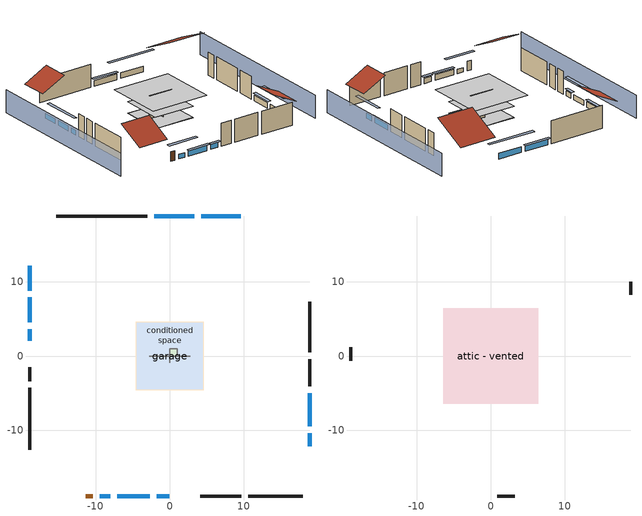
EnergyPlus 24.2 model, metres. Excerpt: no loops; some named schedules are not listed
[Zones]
conditioned space
 floor to garage (Floor1 construction): -4.48,-4.48 -4.48,4.48 4.48,4.48 4.48,-4.48 z0
 floor adiabatic (AdiabaticFloorConstruction): -4.59,-4.59 -4.59,4.59 4.59,4.59 4.59,-4.59 z2.44
 floor foundation (Slab2 construction): -4.59,-4.59 -4.59,4.59 4.59,4.59 4.59,-4.59 z0
 wall outside (AdiabaticWallConstruction 1): -11.29,-18.87 -10.38,-18.87 z0:2.03
 wall outside (AdiabaticWallConstruction): 9.6,18.87 4.21,18.87 / 3.28,18.87 -2.1,18.87 z0:1.22; -18.87,12.15 -18.87,8.82 / -1.74,-18.87 -0.05,-18.87 / -18.87,7.89 -18.87,4.56 z0:1.1; 18.87,-12.15 18.87,-10.38 / -7.08,-18.87 -2.67,-18.87 z0:1.16; 18.87,-9.45 18.87,-5.03 z0:1.19; -9.45,-18.87 -8,-18.87 z0:0.95; -18.87,3.63 -18.87,2.08 z0:1.04
 wall outside (Wall3 construction): -3.03,18.87 -15.3,18.87 z0:4.88
 wall outside (Wall4 construction): 18.87,0.49 18.87,7.3 z0:4.88
 wall outside (Wall7 construction): 10.55,-18.87 17.94,-18.87 z0:4.88
 wall outside (Wall8 construction): -18.87,-4.31 -18.87,-12.62 z0:4.88
 wall to garage (Wall5 construction): -2.74,0 2.74,0 z0:4.88
 wall to garage (Wall6 construction): 0,-0.91 0,0.91 z0:4.88
 window (WindowConstruction): 9.6,18.87 4.21,18.87 z0:1.22
 window (WindowConstruction 9): -18.87,12.14 -18.87,8.82 z0:1.1
 window (WindowConstruction 1): 3.28,18.87 -2.1,18.87 z0:1.22
 window (WindowConstruction 2): 18.87,-12.14 18.87,-10.38 z0:1.16
 window (WindowConstruction 3): 18.87,-9.45 18.87,-5.03 z0:1.19
 window (WindowConstruction 4): -9.45,-18.87 -8,-18.87 z0:0.94
 window (WindowConstruction 5): -7.08,-18.87 -2.67,-18.87 z0:1.16
 window (WindowConstruction 6): -1.74,-18.87 -0.05,-18.87 z0:1.1
 window (WindowConstruction 7): -18.87,7.89 -18.87,4.56 z0:1.1
 window (WindowConstruction 8): -18.87,3.63 -18.87,2.08 z0:1.04
 door (Door): -11.29,-18.87 -10.38,-18.87 z0:2.03
 ceiling adiabatic (AdiabaticFloorConstruction): 4.59,-4.59 4.59,4.59 -4.59,4.59 -4.59,-4.59 z2.44
furnace airloop ret air zone
 floor adiabatic (AdiabaticConst): 0,0 0,1 1,1 1,0 z0
 wall adiabatic (AdiabaticConst): 0,1 0,0 1,0 1,1 0,1 z0:1
 ceiling adiabatic (AdiabaticConst): 1,0 1,1 0,1 0,0 z1
garage
 floor foundation (Slab1 construction): -4.48,-4.48 -4.48,4.48 4.48,4.48 4.48,-4.48 z0
 wall outside (Wall1 construction): 18.87,-4.1 18.87,-0.44 z0:4.88
 wall outside (Wall12 construction): -18.87,-1.55 -18.87,-3.38 z0:4.88
 wall outside (Wall2 construction): 4.13,-18.87 9.62,-18.87 z0:4.88
attic - vented
 floor to conditioned space (Floor2 construction Reversed): -6.41,-6.41 -6.41,6.41 6.41,6.41 6.41,-6.41 z4.88
 wall outside (Wall10 construction): -18.87,1.15 -18.87,-0.62 z0:4.88
 wall outside (Wall11 construction): 0.88,-18.87 3.21,-18.87 z0:4.88
 wall outside (Wall9 construction): 18.87,8.23 18.87,10 z0:4.88
 roof outside (Roof1 construction): 10.53,18.87,4.88 10.53,11.41,8.61 18.87,11.41,8.61 18.87,18.87,4.88
 roof outside (Roof2 construction): 18.87,-13.07,4.88 13.69,-13.07,7.47 13.69,-18.87,7.47 18.87,-18.87,4.88
 roof outside (Roof3 construction): -18.87,13.07,4.88 -13.69,13.07,7.47 -13.69,18.87,7.47 -18.87,18.87,4.88
 roof outside (Roof4 construction): -12.22,-18.87,4.88 -12.22,-12.92,7.85 -18.87,-12.92,7.85 -18.87,-18.87,4.88
shading: -23.44,18.87 -23.44,-18.87 / 23.44,-18.87 23.44,18.87 z0:4.88; 1.47,18.87 12.34,18.87 12.34,19.48 1.47,19.48 z3.96; -18.87,8.51 -18.87,12.45 -19.48,12.45 -19.48,8.51 z1.4; -2.41,18.87 3.59,18.87 3.59,19.48 -2.41,19.48 z1.52; 18.87,-7.64 18.87,-14.89 19.48,-14.89 19.48,-7.64 z3.9; 18.87,-4.72 18.87,-9.76 19.48,-9.76 19.48,-4.72 z1.49; -5.26,-18.87 -12.19,-18.87 -12.19,-19.48 -5.26,-19.48 z3.69; -2.37,-18.87 -7.38,-18.87 -7.38,-19.48 -2.37,-19.48 z1.46; 0.25,-18.87 -2.05,-18.87 -2.05,-19.48 0.25,-19.48 z1.4; -18.87,1.82 -18.87,10.63 -19.48,10.63 -19.48,1.82 z3.84; -18.87,1.78 -18.87,3.94 -19.48,3.94 -19.48,1.78 z1.34
[Building]
Building 1: Terrain=Suburbs
[Site:Location]
Portland Intl Arpt_OR: Latitude {deg}=45.59; Longitude {deg}=-122.6; Time Zone {hr}=-8; Elevation {m}=33; Keep Site Location Information=Yes
[Site:GroundTemperature:Shallow]
10.2558, 8.96328, 8.85977, 9.47314, 11.9355, 14.3863, 16.5111, 17.8571, 17.9714, 16.8767, 14.8061, 12.4304
[Site:WaterMainsTemperature]
Calculation Method=Schedule; Temperature Schedule=mains temperature schedule
[Material] Roughness=Rough; Thermal Absorptance=0.9
Name | Thickness {m} | Conductivity {W/m-K} | Density {kg/m3} | Specific Heat {J/kg-K} | Solar Absorptance | Visible Absorptance
asphalt or fiberglass shingles | 0.00635 | 0.162714 | 1121.4 | 1465.45 | 0.85 | 0.85
ceiling stud and cavity | 0.1397 | 0.118061 | 65.682 | 1177.47 | 0.7 | 0.7
concrete 4.0 in. | 0.1016 | 1.803125 | 2242.8 | 837.4 | 0.7 | 0.7
door material | 0.04445 | 0.0612267 | 512.64 | 1214.23 | 0.7 | 0.7
floor covering | 0.0127 | 0.0433444 | 54.468 | 1339.84 | 0.6 | 0.6
floor covering 1 | 0.0127 | 0.0450781 | 54.468 | 1339.84 | 0.9 | 0.9
floor rigid ins; wall rigid ins | 0.512978 | 0.029427 | 32.04 | 1214.23 | 0.7 | 0.7
floor stud and cavity | 0.1397 | 0.923637 | 92.3553 | 1139.71 | 0.7 | 0.7
floor stud and cavity 1 | 0.1397 | 1.75129 | 37.0049 | 1207.88 | 0.7 | 0.7
furniture material conditioned space 1; furniture material garage 1 | 0.1524 | 0.115458 | 640.8 | 1214.23 | 0.6 | 0.6
gypsum board | 0.0127 | 0.160291 | 801 | 837.4 | 0.6 | 0.6
osb sheathing 0.5 in. | 0.0127 | 0.115458 | 512.64 | 1214.23 | 0.6 | 0.6
osb sheathing 0.5 in. 1; osb sheathing 0.5 in. 2; osb sheathing 0.5 in. 3 | 0.0127 | 0.115458 | 512.64 | 1214.23 | 0.7 | 0.7
osb sheathing 0.75 in. | 0.01905 | 0.115458 | 512.64 | 1214.23 | 0.7 | 0.7
roof rigid ins | 0.00281632 | 0.029427 | 32.04 | 1214.23 | 0.7 | 0.7
wall stud and cavity | 0.1397 | 0.727959 | 139.0536 | 1170.24 | 0.6 | 0.6
wall stud and cavity 1 | 0.1397 | 0.550994 | 139.0536 | 1170.24 | 0.7 | 0.7
wall stud and cavity 2 | 0.1397 | 0.335416 | 139.0536 | 1170.24 | 0.7 | 0.7
wall stud and cavity 3 | 0.0889 | 0.380278 | 52.3479 | 1209.89 | 0.7 | 0.7
wall stud and cavity 4 | 0.0889 | 0.391764 | 83.0341 | 1211.67 | 0.7 | 0.7
wood siding | 0.0254 | 0.102417 | 544.68 | 1172.36 | 0.85 | 0.85
wood siding 1; wood siding 2 | 0.0254 | 0.102417 | 544.68 | 1172.36 | 0.7 | 0.7
[Material:NoMass]
Adiabatic: Roughness=Rough; Thermal Resistance {m2-K/W}=176.1; Thermal Absorptance=0.9; Solar Absorptance=0.7; Visible Absorptance=0.7
[WindowMaterial:SimpleGlazingSystem]
WindowMaterial: U-Factor {W/m2-K}=4.76952; Solar Heat Gain Coefficient=0.63
[Construction]
AdiabaticConst: Adiabatic
AdiabaticFloorConstruction: floor stud and cavity 1, floor rigid ins, osb sheathing 0.75 in., floor covering
AdiabaticWallConstruction: wood siding 1, wall rigid ins, wall stud and cavity 3, gypsum board
AdiabaticWallConstruction 1: wood siding 2, wall rigid ins, wall stud and cavity 3, gypsum board
Door: door material
Floor1 construction: floor stud and cavity, osb sheathing 0.75 in., floor covering
Floor2 construction Reversed: gypsum board, ceiling stud and cavity
furniture construction conditioned space 1: furniture material conditioned space 1
furniture construction garage 1: furniture material garage 1
PartitionWallConstruction: gypsum board, wall stud and cavity 4, gypsum board
Roof1 construction; Roof2 construction; Roof3 construction; Roof4 construction: asphalt or fiberglass shingles, roof rigid ins, osb sheathing 0.5 in.
Slab1 construction: concrete 4.0 in.
Slab2 construction: concrete 4.0 in., floor covering 1
Wall1 construction; Wall2 construction: wood siding, osb sheathing 0.5 in. 1, wall stud and cavity
Wall10 construction; Wall11 construction; Wall12 construction; Wall9 construction: wood siding, osb sheathing 0.5 in. 3, wall stud and cavity
Wall3 construction; Wall4 construction: wood siding, osb sheathing 0.5 in. 1, wall stud and cavity 1, gypsum board
Wall5 construction: osb sheathing 0.5 in. 2, wall stud and cavity 2, gypsum board
Wall6 construction: osb sheathing 0.5 in. 3, wall stud and cavity 2, gypsum board
Wall7 construction; Wall8 construction: wood siding, osb sheathing 0.5 in. 3, wall stud and cavity 1, gypsum board
WindowConstruction; WindowConstruction 1; WindowConstruction 2; WindowConstruction 3; WindowConstruction 4; WindowConstruction 5; WindowConstruction 6; WindowConstruction 7; WindowConstruction 8; WindowConstruction 9: WindowMaterial
[Zone] Multiplier=1
Name | Volume {m3} | Part of Total Floor Area
attic - vented | 157.303 | Yes
conditioned space | 606.66 | Yes
furnace airloop ret air zone | 1 | No
garage | 195.726 | Yes
[Space]
Name | Zone | Volume {m3} | Space Type
attic - vented 1 | attic - vented | 157.303
conditioned space 1 | conditioned space | 606.66
furnace airloop ret air space | furnace airloop ret air zone |  | Plenum Space Type
garage 1 | garage | 195.726
[OtherEquipment] Design Level Calculation Method=EquipmentLevel
Name | Fuel Type | Zone or ZoneList or Space or SpaceList | Schedule | Design Level {W} | Fraction Latent | Fraction Radiant | Fraction Lost
furnace airloop_0 RetCondToDZ; furnace airloop_0 SupCondToDZ; furnace airloop_0 SupSensLkToDZ | None | attic - vented 1 | Always On Discrete | 0 | 0 | 0 | 0
furnace airloop_0 SupLatLkToDZ | None | attic - vented 1 | Always On Discrete | 0 | 1 | 0 | 0
clothes dryer 1 | Electricity | conditioned space 1 | clothes_dryer | 0 | 0.015 | 0.081 | 0.85
cooking range 1 | NaturalGas | conditioned space 1 | cooking_range | 1210.45 | 0.16 | 0.384 | 0.2
furnace airloop_0 SupCondToLv; furnace airloop_0 SupSensLkToCond; mech vent house fan sensible load; water heater sens | None | conditioned space 1 | Always On Discrete | 0 | 0 | 0 | 0
furnace airloop_0 SupLatLkToCond; mech vent house fan latent load; water heater lat | None | conditioned space 1 | Always On Discrete | 0 | 1 | 0 | 0
general water use latent | None | conditioned space 1 | general water use schedule | 62.594 | 1 | 0 | 0
general water use sensible | None | conditioned space 1 | general water use schedule | -61.6891 | 0 | 0.6 | 0
misc permanent spa heater | NaturalGas | conditioned space 1 | misc permanent spa heater schedule | 1038.1 | 0 | 0 | 1
water heater energy adjustment1 | Electricity | conditioned space 1 | Always On Discrete | 0.01 | 0 | 0 | 1
furnace airloop_0 RetCondToRP; furnace airloop_0 RetSensLkToRP | None | furnace airloop ret air space | Always On Discrete | 0 | 0 | 0 | 0
furnace airloop_0 RetLatLkToRP | None | furnace airloop ret air space | Always On Discrete | 0 | 1 | 0 | 0
[ZoneInfiltration:DesignFlowRate] Schedule=Always On Discrete; Design Flow Rate Calculation Method=Flow/Zone; Design Flow Rate {m3/s}=0
Name | Zone or ZoneList or Space or SpaceList
attic_vented 1 duct leakage imbalance infil flow | attic - vented 1
infil flow; natural vent flow; whole house fan flow | conditioned space 1
[ZoneInfiltration:EffectiveLeakageArea] Schedule=Always On Discrete
Name | Zone or Space | Effective Air Leakage Area {cm2} | Stack Coefficient | Wind Coefficient
infil attic - vented 1 | attic - vented 1 | 5483.83 | 0.000199449 | 4.35552e-05
infil garage 1 | garage 1 | 1019.39 | 0.000129147 | 4.38083e-05
[ZoneMixing] Schedule=Always On Continuous; Design Flow Rate Calculation Method=Flow/Zone; Design Flow Rate {m3/s}=0
Name | Zone or Space | Source Zone or Space
furnace airloop_0 ZoneMixCondToDZ mix; whole house fan mix | attic - vented | conditioned space
furnace airloop_0 ZoneMixDZToCond mix | conditioned space | attic - vented
[SurfaceProperty:ExposedFoundationPerimeter] Exposed Perimeter Calculation Method=TotalExposedPerimeter
Name | Total Exposed Perimeter {m}
Slab2 | 31.91256
Slab1 | 21.9456
[SurfaceProperty:IncidentSolarMultiplier] Incident Solar Multiplier=1; Incident Solar Multiplier Schedule=trans schedule winter=0.85 summer=0.7
Window1; Window10; Window2; Window3; Window4; Window5; Window6; Window7; Window8; Window9
[InternalMass]
Name | Construction | Zone or ZoneList | Space or SpaceList | Surface Area {m2}
furniture mass conditioned space 1 | furniture construction conditioned space 1 | conditioned space | conditioned space 1 | 99.51774
partition wall mass | PartitionWallConstruction | conditioned space | conditioned space 1 | 248.794
furniture mass garage 1 | furniture construction garage 1 | garage | garage 1 | 8.02682
[Lights] Design Level Calculation Method=LightingLevel; Return Air Fraction=0; Fraction Radiant=0.6; Fraction Visible=0.2; Fraction Replaceable=1
Name | Zone or ZoneList or Space or SpaceList | Schedule | Lighting Level {W}
interior lighting | conditioned space 1 | lighting_interior | 313.859
garage lighting | garage 1 | lighting_garage | 7.682
[People]
occupants: Zone or ZoneList or Space or SpaceList=conditioned space 1; Number of People Schedule=occupants; Number of People Calculation Method=People; Number of People=3; Fraction Radiant=0.314171; Sensible Heat Fraction=0.56303; Activity Level Schedule=occupants activity schedule; Carbon Dioxide Generation Rate {m3/s-W}=0; Enable ASHRAE 55 Comfort Warnings=No; Mean Radiant Temperature Calculation Type=EnclosureAveraged
[ElectricEquipment] Zone or ZoneList or Space or SpaceList=conditioned space 1; Design Level Calculation Method=EquipmentLevel
Name | Schedule | Design Level {W} | Fraction Latent | Fraction Radiant | Fraction Lost
clothes dryer | clothes_dryer | 4325.24 | 0.015 | 0.081 | 0.85
clothes washer | clothes_washer | 202.538 | 0.03 | 0.162 | 0.7
cooking range | cooking_range | 41.3023 | 0.16 | 0.384 | 0.2
dishwasher | dishwasher | 226.695 | 0.3 | 0.18 | 0.4
fridge | fridge schedule | 46.9578 | 0 | 0.6 | 0
mech vent bath fan 0 | mech vent bath fan 0 schedule | 30 | 0 | 0 | 1
mech vent house fan | mech vent house fan schedule | 0 | 0 | 0 | 1
mech vent house fan cfis | mech vent house fan cfis schedule | 0 | 0 | 0 | 0
mech vent range fan 0 | mech vent range fan 0 schedule | 30 | 0 | 0 | 1
misc permanent spa pump | misc permanent spa pump schedule | 478.108 | 0 | 0 | 1
misc plug loads | plug_loads_other | 207.244 | 0.021 | 0.558 | 0.049
misc tv | plug_loads_tv | 234.978 | 0 | 0.6 | 0
whole house fan | Always On Discrete | 0 | 0 | 0 | 1
[SpaceList]
Plenum Space Type: furnace airloop ret air space
[AvailabilityManager:Scheduled] Schedule=Always On Discrete
furnace airloop Availability Manager; room ac airloop Availability Manager
[AirLoopHVAC:ReturnPlenum]
Air Loop HVAC Return Plenum 1: Zone=furnace airloop ret air zone
[WaterUse:Equipment]
dishwasher: Peak Flow Rate {m3/s}=3.83745e-06; Flow Rate Fraction Schedule=hot_water_dishwasher
[Foundation:Kiva] Wall Height Above Grade {m}=0.1016; Wall Depth Below Slab {m}=0.2032
Name | Initial Indoor Air Temperature {C}
Foundation Kiva 1 | 13.4258
Foundation Kiva 2 | 13.3333
[Foundation:Kiva:Settings]
Soil Conductivity {W/m-K}=1.9041; Soil Density {kg/m3}=1842.3; Soil Specific Heat {J/kg-K}=418.7; Ground Solar Absorptivity=0.9; Ground Thermal Absorptivity=0.9; Ground Surface Roughness {m}=0.03; Far-Field Width {m}=40; Deep-Ground Boundary Condition=ZeroFlux; Deep-Ground Depth {m}=40; Minimum Cell Dimension {m}=0.2; Maximum Cell Growth Coefficient=3; Simulation Timestep=Timestep
[Exterior:Lights]
exterior lighting: Schedule=exterior lighting schedule; Design Level {W}=8.97151
[EnergyManagementSystem:GlobalVariable]
furnace_airloop_0_DuctImbalLkExhFanEquivCond
furnace_airloop_0_DuctImbalLkExhFanEquivDZ
furnace_airloop_0_DuctImbalLkSupFanEquivCond
furnace_airloop_0_DuctImbalLkSupFanEquivDZ
furnace_airloop_0_DZ_T
furnace_airloop_0_DZ_W
furnace_airloop_0_RetCondToDZ
furnace_airloop_0_RetCondToRP
furnace_airloop_0_RetLatLkToRP
furnace_airloop_0_RetSensLkToRP
furnace_airloop_0_SupCondToDZ
furnace_airloop_0_SupCondToLv
furnace_airloop_0_SupLatLkToCond
furnace_airloop_0_SupLatLkToDZ
furnace_airloop_0_SupSensLkToCond
furnace_airloop_0_SupSensLkToDZ
furnace_airloop_0_ZoneMixCondToDZ
furnace_airloop_0_ZoneMixDZToCond
furnace_airloop_AH_MFR
furnace_airloop_AH_Tout
furnace_airloop_AH_VFR
furnace_airloop_AH_Wout
furnace_airloop_Fan_RTF
furnace_airloop_RA_T
furnace_airloop_Ra_W
infil_program_Qfan
infil_program_Qinf
natural_vent_program_Qnv
natural_vent_program_Qwhf
room_ac_airloop_Fan_RTF
[EnergyManagementSystem:Sensor]
Name | Output:Variable or Output:Meter Index Key | Output:Variable or Output:Meter
airflow_gain | infil flow | Infiltration Sensible Heat Gain Energy
airflow_gain_1 | natural vent flow | Infiltration Sensible Heat Gain Energy
airflow_gain_2 | whole house fan flow | Infiltration Sensible Heat Gain Energy
airflow_loss | infil flow | Infiltration Sensible Heat Loss Energy
airflow_loss_1 | natural vent flow | Infiltration Sensible Heat Loss Energy
airflow_loss_2 | whole house fan flow | Infiltration Sensible Heat Loss Energy
clg_load_cond |  | Cooling:EnergyTransfer:Zone:CONDITIONED SPACE
clg_load_duct |  | Cooling:EnergyTransfer:Zone:FURNACE AIRLOOP RET AIR ZONE
clg_sp_s; clg_sp_s_1 | cooling setpoint | Schedule Value
clothes_dryer_exhaust_0_sch_s | clothes_dryer | Schedule Value
cool_season | cooling season schedule | Schedule Value
ducts_conv | furnace airloop_0 RetCondToRP | Other Equipment Convective Heating Energy
ducts_conv_1 | furnace airloop_0 RetLatLkToRP | Other Equipment Convective Heating Energy
ducts_conv_2 | furnace airloop_0 RetSensLkToRP | Other Equipment Convective Heating Energy
ducts_conv_3 | furnace airloop_0 SupCondToLv | Other Equipment Convective Heating Energy
ducts_conv_4 | furnace airloop_0 SupLatLkToCond | Other Equipment Convective Heating Energy
ducts_conv_5 | furnace airloop_0 SupSensLkToCond | Other Equipment Convective Heating Energy
ducts_rad | furnace airloop_0 RetCondToRP | Other Equipment Radiant Heating Energy
ducts_rad_1 | furnace airloop_0 RetLatLkToRP | Other Equipment Radiant Heating Energy
ducts_rad_2 | furnace airloop_0 RetSensLkToRP | Other Equipment Radiant Heating Energy
ducts_rad_3 | furnace airloop_0 SupCondToLv | Other Equipment Radiant Heating Energy
ducts_rad_4 | furnace airloop_0 SupLatLkToCond | Other Equipment Radiant Heating Energy
ducts_rad_5 | furnace airloop_0 SupSensLkToCond | Other Equipment Radiant Heating Energy
furnace_airloop_0_DZ_T_s | attic - vented | Zone Air Temperature
furnace_airloop_0_DZ_W_s | attic - vented | Zone Mean Air Humidity Ratio
furnace_airloop_AH_MFR_s | Node 15 | System Node Mass Flow Rate
furnace_airloop_AH_Tout_s | Node 15 | System Node Temperature
furnace_airloop_AH_VFR_s | Node 15 | System Node Current Density Volume Flow Rate
furnace_airloop_AH_Wout_s | Node 15 | System Node Humidity Ratio
furnace_airloop_RA_T_s | Node 18 | System Node Temperature
furnace_airloop_Ra_W_s | Node 18 | System Node Humidity Ratio
htg_load_cond |  | Heating:EnergyTransfer:Zone:CONDITIONED SPACE
htg_load_duct |  | Heating:EnergyTransfer:Zone:FURNACE AIRLOOP RET AIR ZONE
htg_sp_s; htg_sp_s_1 | heating setpoint | Schedule Value
ig_ee_conv | clothes dryer | Electric Equipment Convective Heating Energy
ig_ee_conv_2 | cooking range | Electric Equipment Convective Heating Energy
ig_ee_conv_3 | dishwasher | Electric Equipment Convective Heating Energy
ig_ee_conv_4 | fridge | Electric Equipment Convective Heating Energy
ig_ee_conv_5 | misc permanent spa pump | Electric Equipment Convective Heating Energy
ig_ee_conv_6 | misc plug loads | Electric Equipment Convective Heating Energy
ig_ee_conv_7 | misc tv | Electric Equipment Convective Heating Energy
ig_ee_conv_8 | whole house fan | Electric Equipment Convective Heating Energy
ig_ee_rad | clothes dryer | Electric Equipment Radiant Heating Energy
ig_ee_rad_2 | cooking range | Electric Equipment Radiant Heating Energy
ig_ee_rad_3 | dishwasher | Electric Equipment Radiant Heating Energy
ig_ee_rad_4 | fridge | Electric Equipment Radiant Heating Energy
ig_ee_rad_5 | misc permanent spa pump | Electric Equipment Radiant Heating Energy
ig_ee_rad_6 | misc plug loads | Electric Equipment Radiant Heating Energy
ig_ee_rad_7 | misc tv | Electric Equipment Radiant Heating Energy
ig_ee_rad_8 | whole house fan | Electric Equipment Radiant Heating Energy
ig_lgt_conv | interior lighting | Lights Convective Heating Energy
ig_lgt_rad | interior lighting | Lights Radiant Heating Energy
ig_lgt_vis | interior lighting | Lights Visible Radiation Heating Energy
ig_oe_conv | clothes dryer 1 | Other Equipment Convective Heating Energy
ig_oe_conv_1 | cooking range 1 | Other Equipment Convective Heating Energy
ig_oe_conv_2 | general water use latent | Other Equipment Convective Heating Energy
ig_oe_conv_3 | general water use sensible | Other Equipment Convective Heating Energy
ig_oe_conv_4 | misc permanent spa heater | Other Equipment Convective Heating Energy
ig_oe_conv_5 | water heater energy adjustment1 | Other Equipment Convective Heating Energy
ig_oe_conv_6 | water heater lat | Other Equipment Convective Heating Energy
ig_oe_conv_7 | water heater sens | Other Equipment Convective Heating Energy
ig_oe_rad | clothes dryer 1 | Other Equipment Radiant Heating Energy
ig_oe_rad_1 | cooking range 1 | Other Equipment Radiant Heating Energy
ig_oe_rad_2 | general water use latent | Other Equipment Radiant Heating Energy
ig_oe_rad_3 | general water use sensible | Other Equipment Radiant Heating Energy
ig_oe_rad_4 | misc permanent spa heater | Other Equipment Radiant Heating Energy
ig_oe_rad_5 | water heater energy adjustment1 | Other Equipment Radiant Heating Energy
ig_oe_rad_6 | water heater lat | Other Equipment Radiant Heating Energy
ig_oe_rad_7 | water heater sens | Other Equipment Radiant Heating Energy
ig_ppl_conv | occupants | People Convective Heating Energy
ig_ppl_rad | occupants | People Radiant Heating Energy
im_conv | furniture mass conditioned space 1 | Surface Inside Face Convection Heat Gain Energy
im_conv_1 | partition wall mass | Surface Inside Face Convection Heat Gain Energy
im_ig | furniture mass conditioned space 1 | Surface Inside Face Internal Gains Radiation Heat Gain Energy
im_ig_1 | partition wall mass | Surface Inside Face Internal Gains Radiation Heat Gain Energy
im_lgt | furniture mass conditioned space 1 | Surface Inside Face Lights Radiation Heat Gain Energy
im_lgt_1 | partition wall mass | Surface Inside Face Lights Radiation Heat Gain Energy
im_sol | furniture mass conditioned space 1 | Surface Inside Face Solar Radiation Heat Gain Energy
im_sol_1 | partition wall mass | Surface Inside Face Solar Radiation Heat Gain Energy
im_surf | furniture mass conditioned space 1 | Surface Inside Face Net Surface Thermal Radiation Heat Gain Energy
im_surf_1 | partition wall mass | Surface Inside Face Net Surface Thermal Radiation Heat Gain Energy
mech_vent_bath_fan_0_sch_s | mech vent bath fan 0 schedule | Schedule Value
mech_vent_range_fan_0_sch_s | mech vent range fan 0 schedule | Schedule Value
mv_conv | mech vent bath fan 0 | Electric Equipment Convective Heating Energy
mv_conv_1 | mech vent house fan | Electric Equipment Convective Heating Energy
mv_conv_2 | mech vent house fan cfis | Electric Equipment Convective Heating Energy
mv_conv_3 | mech vent range fan 0 | Electric Equipment Convective Heating Energy
mv_conv_4 | mech vent house fan latent load | Other Equipment Convective Heating Energy
mv_conv_5 | mech vent house fan sensible load | Other Equipment Convective Heating Energy
mv_rad | mech vent bath fan 0 | Electric Equipment Radiant Heating Energy
mv_rad_1 | mech vent house fan | Electric Equipment Radiant Heating Energy
mv_rad_2 | mech vent house fan cfis | Electric Equipment Radiant Heating Energy
mv_rad_3 | mech vent range fan 0 | Electric Equipment Radiant Heating Energy
mv_rad_4 | mech vent house fan latent load | Other Equipment Radiant Heating Energy
mv_rad_5 | mech vent house fan sensible load | Other Equipment Radiant Heating Energy
natural_vent_s | natural vent schedule | Schedule Value
out_pb_s |  | Site Outdoor Air Barometric Pressure
out_wt_s |  | Site Outdoor Air Humidity Ratio
site_vw_s |  | Site Wind Speed
ss_back_out | Window1 | Surface Window Shortwave from Zone Back Out Window Heat Transfer Rate
ss_back_out_1 | Window10 | Surface Window Shortwave from Zone Back Out Window Heat Transfer Rate
ss_back_out_2 | Window2 | Surface Window Shortwave from Zone Back Out Window Heat Transfer Rate
ss_back_out_3 | Window3 | Surface Window Shortwave from Zone Back Out Window Heat Transfer Rate
ss_back_out_4 | Window4 | Surface Window Shortwave from Zone Back Out Window Heat Transfer Rate
ss_back_out_5 | Window5 | Surface Window Shortwave from Zone Back Out Window Heat Transfer Rate
ss_back_out_6 | Window6 | Surface Window Shortwave from Zone Back Out Window Heat Transfer Rate
ss_back_out_7 | Window7 | Surface Window Shortwave from Zone Back Out Window Heat Transfer Rate
ss_back_out_8 | Window8 | Surface Window Shortwave from Zone Back Out Window Heat Transfer Rate
ss_back_out_9 | Window9 | Surface Window Shortwave from Zone Back Out Window Heat Transfer Rate
ss_conv | Door1 | Surface Inside Face Convection Heat Gain Energy
ss_conv_1 | Window1 | Surface Inside Face Convection Heat Gain Energy
ss_conv_10 | Window9 | Surface Inside Face Convection Heat Gain Energy
ss_conv_2 | Window10 | Surface Inside Face Convection Heat Gain Energy
ss_conv_3 | Window2 | Surface Inside Face Convection Heat Gain Energy
ss_conv_4 | Window3 | Surface Inside Face Convection Heat Gain Energy
ss_conv_5 | Window4 | Surface Inside Face Convection Heat Gain Energy
ss_conv_6 | Window5 | Surface Inside Face Convection Heat Gain Energy
